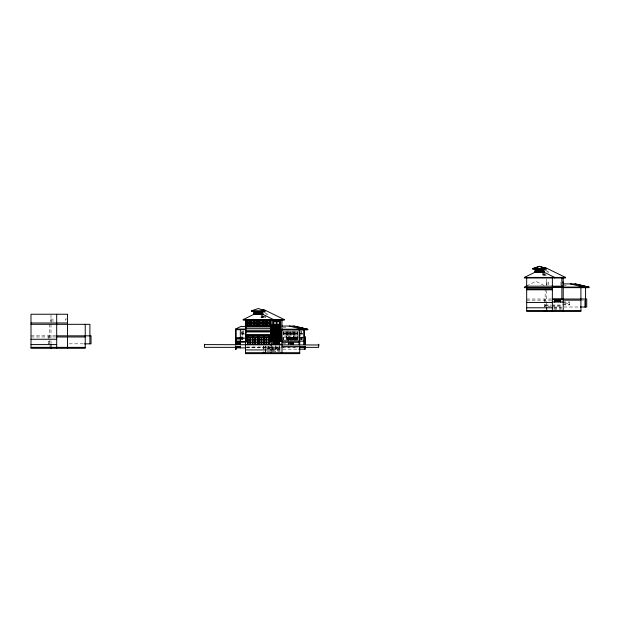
<?xml version="1.0" encoding="UTF-8"?>
<svg xmlns="http://www.w3.org/2000/svg" width="620" height="620" viewBox="0 0 620 620"><rect width="100%" height="100%" fill="white"/><g stroke="black" fill="none" stroke-linecap="round" stroke-linejoin="round"><path stroke-width="0.46" stroke-dasharray="3.1 2.33" d="M283.627 340.403L283.627 330.607M283.766 340.264L283.766 333.978L286.339 333.978L286.339 340.264M286.479 340.403L286.479 330.607M287.238 340.403L287.238 330.607M287.385 340.264L287.385 333.978L289.951 333.978L289.951 340.264L287.432 340.217L287.432 334.033M290.098 340.403L290.098 330.607M290.858 340.403L290.858 330.607M290.997 340.264L290.997 333.978L293.57 333.978L293.57 340.264L291.044 340.217L291.044 334.033M292.284 340.217L292.284 334.033M293.71 340.403L293.71 330.607M294.469 340.403L294.469 330.607M294.616 340.264L294.616 333.978L297.181 333.978L297.181 340.264M295.903 333.265L295.903 330.793M297.329 340.403L297.329 330.607M526.675 285.936L535.905 281.317L545.592 286.169M283.247 327.903L285.812 327.104M564.115 285.859L566.161 285.223M546.786 271.8L548.561 271.8L548.561 272.351L546.848 272.351M542.996 274.342L544.492 274.342M542.849 274.482L546.274 274.482M542.283 274.939L546.848 275.017L546.848 275.42L542.283 275.42L542.283 272.351M526.675 299.018L551.413 299.018M526.675 300.158L551.413 300.158M581.731 300.158L583.366 300.158M562.882 301.971L569.734 301.971M562.882 302.707L569.734 302.707M564.595 303.444L569.734 303.444M562.882 304.18L569.734 304.18M544.375 304.916L545.135 304.916M562.882 304.916L569.734 304.916L569.734 301.227M545.135 305.017L550.909 305.017M551.87 305.017L561.488 305.017M545.135 305.707L550.909 305.707M551.87 305.707L561.488 305.707M544.375 306.396L545.135 306.396M548.018 306.396L550.909 306.396M551.87 306.396L561.488 306.396M563.968 307.009L580.08 307.009M553.792 307.086L561.488 307.086M553.792 307.776L561.488 307.776M553.792 308.466L561.488 308.466M553.792 309.155L561.488 309.155M265.577 313.953L267.352 313.945L267.352 314.503L265.639 314.503M261.834 315.851L262.524 315.851M263.283 316.487L261.787 316.487L261.787 315.208M263.477 316.44L264.151 316.44M265.073 316.634L261.648 316.634L261.648 315.061M261.074 317.084L265.639 317.084M261.074 317.161L265.639 317.161M66.968 318.998L65.255 318.998L65.255 321.625M242.04 331.94L243.373 331.94M300.328 331.94L301.653 331.94M283.813 332.033L286.293 332.033M287.432 332.033L289.904 332.033M291.044 332.033L293.524 332.033M294.663 332.033L297.135 332.033M243.838 333.126L241.994 333.126L241.994 330.747M300.274 333.126L302.118 333.126M244.133 333.273L241.854 333.273L241.854 330.607M283.813 333.265L286.293 333.265L286.293 330.793M287.432 333.265L289.904 333.265L289.904 330.793M291.044 333.265L293.524 333.265L293.524 330.793M294.663 333.265L297.135 333.265L297.135 330.793M300.894 333.273L302.421 333.273M244.133 333.552L241.854 333.552L241.854 340.217M283.627 333.459L286.479 333.459M287.238 333.459L290.098 333.459M290.858 333.459L293.71 333.459M294.469 333.459L297.329 333.459M300.134 333.552L302.421 333.552M243.838 333.7L241.994 333.7L241.994 340.109M300.274 333.7L302.118 333.7M283.627 333.839L286.479 333.839M287.238 333.839L290.098 333.839M290.858 333.839L293.71 333.839M294.469 333.839L297.329 333.839M244.28 334.172L242.474 334.172L242.474 339.76M302.56 334.172L300.754 334.172L300.754 339.76M31 335.839L56.195 335.839M31 336.978L56.195 336.978M283.813 337.117L286.293 337.117M287.432 337.125L299.654 337.172M300.553 337.172L304.141 337.172M288.502 337.396L299.654 337.311M300.553 337.311L304.141 337.311M241.738 337.644L244.536 337.644M288.742 337.675L288.594 340.605M241.738 338.69L244.536 338.69M241.738 338.838L244.536 338.838M283.813 340.217L286.293 340.217L286.293 334.033M48.701 341.736L49.461 341.736M48.701 343.216L49.461 343.216M282.534 343.379L288.525 343.379M69.246 343.829L83.731 343.829M263.167 346.688L263.926 346.688M247.085 347.068L262.314 347.068M263.167 347.068L263.926 347.068M246.404 347.123L280.287 347.216M282.767 347.208L298.197 347.2M246.078 347.355L269.305 347.355M270.274 347.355L298.336 347.355M263.926 347.851L280.287 347.851M263.167 348.541L263.926 348.541M266.817 348.541L280.287 348.541M282.767 349.161L298.197 349.161M271.622 349.231L280.287 349.231M271.622 349.92L280.287 349.92M271.622 350.61L280.287 350.61M266.817 351.3L280.287 351.3M544.562 269.808L548.561 271.8M263.361 311.953L267.352 313.953M560.929 282.178L560.929 284.805M548.654 284.805L548.654 282.178L546.367 282.178L546.367 284.805M546.941 282.178L546.941 286.556M546.654 279.171L546.654 285.301M546.654 290.307L546.654 301.514M546.654 302.048L546.654 305.993M545.135 288.463L545.135 307.086M544.686 273.699L544.686 274.296M544.445 274.296L544.445 273.699L543.043 273.699L543.043 274.296M544.375 299.018L544.375 306.768M543.732 273.699L543.732 274.296M302.087 337.311L302.087 339.884M301.94 337.311L301.94 339.884M301.653 330.793L301.653 333.079M301.607 337.311L301.607 339.884M301.467 337.311L301.467 339.884M301.134 337.311L301.134 339.884M300.987 337.311L300.987 339.884M297.329 337.311L297.329 339.884M297.181 330.747L297.181 333.32L294.616 333.32L294.616 330.747M297.181 337.311L297.181 339.884M297.135 334.033L297.135 340.217L294.663 340.217L294.663 334.033M296.848 337.311L296.848 339.884M296.709 337.311L296.709 339.884M296.376 337.311L296.376 339.884M296.236 337.311L296.236 339.884M295.903 334.033L295.903 340.217M295.825 337.311L295.825 339.884M295.492 337.311L295.492 339.884M295.353 337.311L295.353 339.884M295.019 337.311L295.019 339.884M294.88 337.311L294.88 339.884M294.547 337.311L294.547 339.884M294.399 337.311L294.399 339.884M294.066 337.311L294.066 339.884M293.926 337.311L293.926 339.884M293.57 330.747L293.57 333.32L290.997 333.32L290.997 330.747M293.593 337.311L293.593 339.884M293.524 334.033L293.524 340.217M293.113 337.311L293.113 339.884M292.973 337.311L292.973 339.884M292.64 337.311L292.64 339.884M292.501 337.311L292.501 339.884M292.284 330.793L292.284 333.265M292.167 337.311L292.167 339.884M292.02 337.311L292.02 339.884M291.687 337.311L291.687 339.884M291.547 337.311L291.547 339.884M291.214 337.311L291.214 339.884M290.741 337.311L290.741 339.884M290.594 337.311L290.594 339.884M290.261 337.311L290.261 339.884M290.121 337.311L290.121 339.884M289.951 330.747L289.951 333.312L287.385 333.312L287.385 330.747M289.904 334.033L289.904 340.217M289.788 337.311L289.788 339.884M289.641 337.311L289.641 339.884M289.308 337.311L289.308 339.884M289.168 337.311L289.168 339.884M288.858 337.079L288.835 341.69M288.664 330.793L288.664 333.265M288.664 334.033L288.742 340.605M288.478 337.079L288.502 341.543M286.339 330.747L286.339 333.312L283.766 333.312L283.766 330.747M285.053 330.793L285.053 333.265M285.053 334.033L285.053 340.217M279.442 346.208L279.442 349.068L276.582 349.068L276.582 346.208M279.295 344.402L279.295 348.921L276.729 348.921L276.729 346.208L276.776 348.874M278.008 346.208L278.008 348.874M275.822 346.688L275.822 351.447M275.683 346.797L275.683 351.463M275.203 345.402L275.203 351.92M273.063 346.332L273.063 351.92M272.591 346.797L272.591 351.463M272.11 346.332L272.11 351.92M269.491 346.797L269.491 348.657M269.351 346.688L269.351 348.587M268.592 346.208L268.592 349.068M268.445 346.208L268.445 348.921M267.166 346.208L267.166 348.874M265.74 346.208L265.74 348.115M265.639 315.27L265.639 317.564L261.074 317.564L261.074 314.495M265.453 346.084L265.453 348.146M263.926 346.084L263.926 351.99M263.167 346.309L263.167 351.757M262.524 315.255L262.524 316.44M243.373 330.793L243.373 333.079M242.04 330.793L242.04 340.24M52.979 321.625L52.979 318.998L50.701 318.998L50.701 321.625M51.266 318.998L51.266 323.377M50.98 315.115L50.98 321.245M50.98 324.322L50.98 343.705M49.461 324.089L49.461 346.41M48.701 335.839L48.701 346.417M265.926 347.983L265.926 346.208L265.879 348.022"/><path stroke-width="0.93" d="M290.927 344.542L290.927 342.969L292.997 342.969L292.997 344.542M235.569 344.813L235.569 329.081L240.599 326.57L246.303 326.57M526.861 285.843L524.388 287.076L524.388 287.649L526.675 287.649M262.028 310.38L263.74 309.543L284.293 319.563L284.293 320.137L243.187 320.137L243.187 319.563L254.952 313.829M543.229 268.228L544.941 267.39L565.494 277.419L565.494 277.993L524.388 277.993L524.388 277.419L536.161 271.676M253.743 314.092L262.88 314.077M534.952 271.94L544.081 271.932M251.457 310.806L258.308 308.52L265.159 310.806L265.159 311.372L251.457 311.372L251.457 310.798L265.159 310.798M534.952 272.041L544.081 272.025M253.743 314.185L262.88 314.17M536.292 270.746L538.199 270.746M538.579 270.746L540.485 270.746M540.865 270.746L542.764 270.746M524.388 277.419L565.494 277.419M562.642 282.178L563.216 282.178M563.216 283.898L575.104 283.898L587.861 287.076L587.861 287.649M575.104 283.898L589 287.076L589 287.649L563.216 287.649M526.675 286.176L563.216 286.176M552.366 286.556L563.216 286.556M563.216 287.076L589 287.076M526.675 287.502L585.575 287.502L585.575 307.009M526.675 288.075L552.366 288.075M526.675 289.214L552.366 289.214M526.675 289.788L552.366 289.788M552.366 299.018L586.714 299.018L586.714 307.009L580.366 307.009M552.366 299.212L563.216 299.212M563.216 300.158L580.909 300.158M554.365 300.638L560.643 300.638M554.365 301.351L560.643 301.351M552.366 302.064L563.216 302.064M526.675 302.444L552.366 302.444M526.675 307.776L552.366 307.776M526.675 310.535L580.909 310.535M255.045 311.899L257.037 311.899L257.037 313.89L255.045 313.89L255.045 311.899L255.091 313.844M255.091 312.899L256.99 312.899M257.37 312.899L259.276 312.899M259.656 312.899L261.562 312.899M262.88 311.372L262.88 314.418L253.743 314.418L253.743 310.798M243.187 319.563L284.293 319.563M246.993 320.308L249.845 320.308M250.604 320.308L253.464 320.308M254.223 320.308L257.075 320.308M254.363 320.455L256.936 320.455L256.936 325.88L254.363 325.88L254.363 320.455L254.409 325.826M259.695 320.455L262.26 320.455L262.26 325.88L259.695 325.88L259.695 320.455L259.741 325.826M31 322.989L67.541 322.989M247.179 323.167L249.659 323.167M250.798 323.167L253.27 323.167M254.409 323.167L256.889 323.167M259.741 323.167L262.214 323.167M263.361 323.167L265.833 323.167M266.925 323.167L269.444 323.167M31 324.322L89.9 324.322L89.9 343.829M271.157 324.609L280.674 324.609M271.157 324.756L280.674 324.756M245.466 326.019L272.777 326.019M282.007 326.05L293.903 326.05L306.652 329.228L306.652 329.794M245.466 326.779L272.777 326.779M293.903 326.05L307.791 329.228L307.791 329.794L282.007 329.794M273.97 327.848L276.109 327.848L276.109 321.331L273.97 321.331L273.916 328.181M277.062 327.848L279.202 327.848M280.674 328.181L270.769 328.321M245.466 328.321L280.674 328.321M271.157 328.701L280.674 328.701L280.674 320.137M235.569 329.081L245.466 329.081M282.007 329.228L307.791 329.228M235.569 329.654L245.466 329.654M271.157 329.654L304.366 329.654L304.366 344.72M270.591 330.228L246.039 330.228L246.039 331.94L270.591 331.94M271.157 330.321L281.1 330.321M246.039 331.367L270.591 331.367M274.869 331.94L278.295 331.94M274.869 332.033L278.295 332.033M272.203 334.32L274.11 334.32M279.054 334.32L280.961 334.32M56.691 335.839L91.039 335.839L91.039 343.829L84.405 343.829M247.946 336.009L257.455 336.009M259.168 336.009L268.685 336.009M56.691 336.978L85.235 336.978M304.366 337.079L305.513 337.079L305.513 344.72M252.937 337.296L257.409 337.296M263.74 336.009L263.74 337.342L259.214 337.296L259.214 336.055M264.167 337.296L268.638 337.296M273.156 337.264L273.536 343.496M279.054 337.264L279.442 344.209M247.946 337.342L257.455 337.342M259.168 337.342L268.685 337.342M270.421 337.358L273.529 337.388M279.078 337.388L281.178 337.358M270.421 337.505L274.11 337.551M279.054 337.551L281.178 337.505M235.569 337.644L240.808 337.644M272.157 337.598L274.156 337.598L274.156 331.034L272.157 331.034L272.11 340.93M279.008 337.598L281.007 337.598L281.007 331.034L279.008 331.034L279.054 343.496M247.946 337.722L257.455 337.722M259.168 337.722L268.685 337.722M271.157 338.311L274.303 338.311L274.303 341.171M281.224 338.311L278.868 338.311L278.868 341.171M236.142 338.69L240.808 338.69M236.142 338.838L240.808 338.838M31 339.264L56.691 339.264M247.946 339.341L250.038 339.341M250.418 339.341L252.511 339.341M252.89 339.341L254.983 339.341M255.363 339.341L257.455 339.341M259.168 339.341L261.26 339.341M261.648 339.341L263.74 339.341M264.12 339.341L266.213 339.341M266.592 339.341L268.685 339.341M273.529 340.899L270.421 340.93M247.946 340.961L250.038 340.961M250.418 340.961L252.511 340.961M252.89 340.961L254.983 340.961M255.363 340.961L257.455 340.961M259.168 340.961L261.26 340.961M261.648 340.961L263.74 340.961M264.12 340.961L266.213 340.961M266.592 340.961L268.685 340.961M279.442 340.93L281.178 341.07L269.212 341.171M235.569 341.07L240.808 341.07M245.466 341.171L247.419 341.171M282.007 341.171L305.513 341.171M271.157 341.356L282.007 341.356M235.569 341.45L245.466 341.45M245.466 341.93L247.419 341.93M269.212 341.93L271.157 341.93M304.366 341.93L305.513 341.93M273.156 342.07L279.442 342.07M235.569 342.217L245.466 342.217M282.007 342.31L299.708 342.31M247.946 342.573L250.038 342.573M250.418 342.573L252.511 342.573M252.89 342.573L254.983 342.573M255.363 342.573L257.455 342.573M259.168 342.573L261.26 342.573M261.648 342.573L263.74 342.573M264.12 342.573L266.213 342.573M266.592 342.573L268.685 342.573M273.156 342.783L279.442 342.783M235.569 342.976L240.328 342.976M273.156 343.496L279.442 343.496M235.569 343.736L240.328 343.736M247.946 344.193L257.455 344.193M259.168 344.193L268.685 344.193M271.157 344.209L282.007 344.209M31 344.596L56.691 344.596M245.466 344.596L271.157 344.619M282.007 346.394L299.708 346.394M235.569 346.534L240.328 346.534M235.569 346.619L240.328 346.619M235.569 346.781L240.328 346.851M235.569 346.937L240.328 346.937M304.366 346.975L299.708 346.975L303.8 347.068M304.366 347.091L305.513 347.091M31 347.355L85.235 347.355M235.437 347.355L204.468 347.355L204.468 344.209M305.11 347.355L318.657 347.355L318.657 344.209M235.569 347.882L245.466 347.882M298.879 349.161L305.513 349.161L305.513 346.495M245.466 349.92L271.157 349.92M245.466 352.679L299.708 352.679M580.196 285.185L587.861 287.076M298.995 327.337L306.652 329.228M570.447 283.898L583.195 287.076L583.195 287.649M289.238 326.05L301.987 329.228L301.987 329.794M542.88 271.676L554.652 277.419L554.652 277.993M261.679 313.829L273.443 319.563L273.443 320.137M318.657 344.596L319.037 344.976L204.468 344.596M246.062 341.171L246.039 326.779M585.001 300.158L585.001 307.009M580.909 287.502L580.909 311.48L526.675 311.48L526.675 277.419M563.216 277.419L563.216 311.48M562.448 310.535L562.448 311.48M561.883 277.993L561.883 286.556M561.883 287.502L561.883 299.212M560.643 302.064L560.643 299.925L554.365 299.925L554.365 302.064M552.366 277.419L552.366 311.48M546.654 306.76L546.654 311.48M545.135 310.535L545.135 311.48M544.375 310.535L544.375 311.48M544.081 269.219L544.081 272.265L534.952 272.265L534.952 268.646M543.531 269.227L543.531 272.265M542.957 271.885L542.957 269.607L536.106 269.607L536.106 271.885M541.818 269.793L541.818 271.7M540.671 269.607L540.671 271.885M540.485 269.793L540.485 271.7M539.532 269.793L539.532 271.7M538.579 269.793L538.579 271.7M538.393 269.607L538.393 271.885M537.245 269.793L537.245 271.7M536.292 269.793L536.292 271.7M535.533 268.654L535.533 272.265M305.412 337.079L305.412 341.171M304.939 337.079L304.939 344.519M304.366 346.495L304.366 349.161M303.8 329.794L303.8 344.263M299.708 329.654L299.708 344.72M299.708 346.084L299.708 353.632L245.466 353.632L245.466 319.563M299.135 329.794L299.135 344.689M293.144 344.542L293.144 342.829L288.571 342.829L288.571 344.542M290.788 344.542L290.788 342.969L288.719 342.969L288.719 344.542M282.007 319.563L282.007 353.632M281.813 337.505L281.813 340.93M281.248 352.679L281.248 353.632M280.868 337.505L280.868 340.93M280.674 329.654L280.674 341.356M280.581 324.756L280.581 328.181M280.387 320.137L280.387 328.701M280.387 337.505L280.387 340.93M280.248 337.505L280.248 340.93M280.101 324.756L280.101 328.181M280.007 331.08L280.007 337.551M279.961 324.756L279.961 328.181M279.915 337.505L279.915 340.93M279.822 328.321L279.822 320.711L273.35 320.711L273.35 328.321M279.767 337.505L279.767 340.93M279.674 328.321L279.674 320.85L273.49 320.85L273.49 328.321M279.488 324.756L279.488 328.181M279.318 337.66L279.318 343.193M279.155 328.181L279.202 321.331L277.062 321.331L277.109 328.181M279.178 337.66L279.178 343.193M279.008 324.756L279.008 328.181M278.675 324.756L278.675 328.181M278.535 324.756L278.535 328.181M278.202 324.756L278.202 328.181M278.295 341.171L278.295 330.894L274.869 330.894L274.869 341.171M278.054 324.756L278.054 328.181M278.155 341.171L278.155 332.173L275.017 332.173L275.017 341.171M277.729 324.756L277.729 328.181M277.582 324.756L277.582 328.181M277.249 324.756L277.249 328.181M277.132 331.08L277.132 331.747M277.132 332.653L277.132 340.69M276.776 324.756L276.776 328.181M276.629 324.756L276.629 328.181M276.582 320.85L276.582 328.321M276.582 332.653L276.582 340.69M276.295 324.756L276.295 328.181M276.156 324.756L276.156 328.181M276.04 331.08L276.04 331.747M276.04 332.653L276.04 340.69M275.822 324.756L275.822 328.181M275.683 324.756L275.683 328.181M275.35 324.756L275.35 328.181M275.203 324.756L275.203 328.181M274.869 324.756L274.869 328.181M274.73 324.756L274.73 328.181M274.397 324.756L274.397 328.181M274.249 324.756L274.249 328.181M273.776 324.756L273.776 328.181M273.435 337.66L273.435 343.193M273.288 337.66L273.288 343.193M273.156 331.08L273.156 344.209M273.063 337.505L273.063 340.93M272.971 324.756L272.971 328.181M272.916 337.505L272.916 340.93M272.777 320.137L272.777 328.321M272.591 337.505L272.591 340.93M272.49 324.756L272.49 328.181M272.444 337.505L272.444 340.93M272.351 324.756L272.351 328.181M272.017 324.756L272.017 328.181M271.87 324.756L271.87 328.181M271.971 337.505L271.971 340.93M271.637 337.505L271.637 340.93M271.537 324.756L271.537 328.181M271.49 337.505L271.49 340.93M271.397 324.756L271.397 328.181M271.157 319.563L271.157 353.632M271.017 337.505L271.017 340.93M270.591 326.779L270.591 341.171M270.397 320.137L270.397 326.019M269.971 341.171L269.971 334.537L246.659 334.537L246.659 341.171M269.638 326.019L269.638 320.308L266.786 320.308L266.786 326.019M269.212 344.596L269.212 335.49L258.649 335.49L258.649 344.596M269.065 344.596L269.065 335.629L258.788 335.629L258.788 344.596M268.685 335.629L268.685 344.596M268.212 320.501L268.212 325.826M266.972 320.501L266.972 325.826M266.592 337.722L266.592 344.193M266.213 337.722L266.213 344.193M266.019 326.019L266.019 320.308L263.167 320.308L263.167 326.019M265.453 348.913L265.453 353.632M264.593 320.501L264.593 325.826M264.12 336.009L264.12 337.342M264.12 337.722L264.12 344.193M263.926 352.679L263.926 353.632M263.74 337.722L263.74 344.193M263.694 336.055L263.694 337.296M263.361 320.501L263.361 325.826M263.167 352.679L263.167 353.632M262.322 311.372L262.322 314.418M262.407 326.019L262.407 320.308L259.548 320.308L259.548 326.019M261.648 337.722L261.648 344.193M261.26 337.722L261.26 344.193M260.981 320.501L260.981 325.826M260.609 311.945L260.609 313.844M259.47 311.752L259.47 314.038M259.276 311.945L259.276 313.844M259.168 335.629L259.168 344.596M258.788 320.137L258.788 326.019M258.323 311.945L258.323 313.844M257.982 344.596L257.982 335.49L247.419 335.49L247.419 344.596M257.835 320.137L257.835 326.019M257.835 344.596L257.835 335.629L247.558 335.629L247.558 344.596M257.455 335.629L257.455 344.596M257.184 311.752L257.184 314.038M257.075 320.137L257.075 326.019M256.99 311.945L256.99 313.844M256.045 311.945L256.045 313.844M255.649 320.501L255.649 325.826M255.363 337.722L255.363 344.193M254.983 337.722L254.983 344.193M254.332 310.798L254.332 314.418M254.223 320.137L254.223 326.019M253.464 320.137L253.464 326.019M252.89 336.009L252.89 337.342M252.89 337.722L252.89 344.193M252.511 336.009L252.511 337.342M252.511 337.722L252.511 344.193M252.464 336.055L252.464 337.296L247.992 337.296L247.992 336.055M252.03 320.501L252.03 325.826M250.798 320.501L250.798 325.826M250.604 320.137L250.604 326.019M250.418 337.722L250.418 344.193M250.038 337.722L250.038 344.193M249.845 320.137L249.845 326.019M248.419 320.501L248.419 325.826M247.946 335.629L247.946 344.596M247.179 320.501L247.179 325.826M246.993 320.137L246.993 326.019M246.233 320.137L246.233 326.019M240.328 329.654L240.328 344.495M240.328 346.022L240.328 347.882M236.142 329.654L236.142 344.813M236.142 346.704L236.142 349.548L235.569 349.548L235.569 346.022M85.235 324.322L85.235 348.3L31 348.3L31 314.239L67.541 314.239L67.541 348.3M56.691 314.239L56.691 348.3M50.98 344.526L50.98 348.3M539.516 266.368L532.665 268.646L532.665 269.227L546.367 269.219L546.367 268.646L539.516 266.368L532.665 268.654L546.367 268.646L539.516 266.368M538.245 269.747L536.246 269.747L536.246 271.746L538.245 271.746L538.245 269.747M540.532 269.747L538.532 269.747L538.532 271.746L540.532 271.746L540.532 269.747M542.81 269.747L540.818 269.747L540.818 271.746L542.81 271.746L542.81 269.747M261.749 311.752L254.897 311.752L254.897 314.038L261.749 314.038L261.749 311.752M259.323 311.899L257.323 311.899L257.323 313.89L259.323 313.89L259.323 311.899M261.609 311.899L259.61 311.899L259.61 313.89L261.609 313.89L261.609 311.899M249.705 320.455L247.132 320.455L247.132 325.88L249.705 325.88L249.705 320.455M253.317 320.455L250.751 320.455L250.751 325.88L253.317 325.88L253.317 320.455M265.879 320.455L263.306 320.455L263.306 325.88L265.879 325.88L265.879 320.455M269.491 320.455L266.925 320.455L266.925 325.88L269.491 325.88L269.491 320.455M274.303 330.894L272.017 330.894L272.017 337.745L274.303 337.745L274.303 330.894M281.154 330.894L278.868 330.894L278.868 337.745L281.154 337.745L281.154 330.894M278.155 331.034L275.017 331.034L275.017 331.793L278.155 331.793L278.155 331.034M277.675 332.653L275.489 332.653L275.489 340.69L277.675 340.69L277.675 332.653"/></g></svg>
